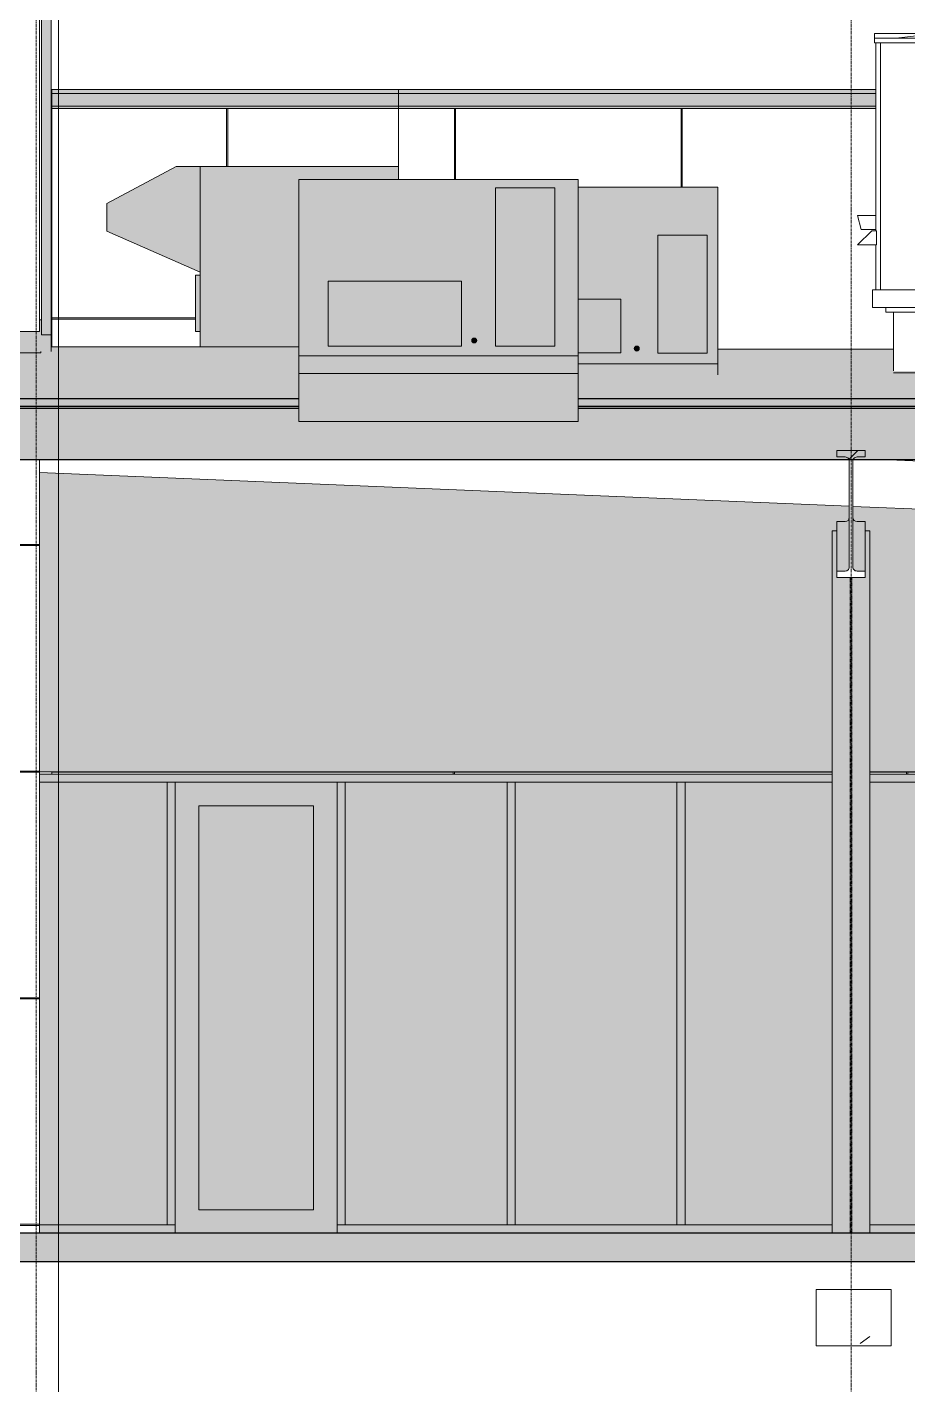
# Model space of a CAD drawing. Header units: inches. Extents: x -55396 to -733, y -290 to 853.
# Drawn here: x -19283.9 to -19096.4, y -32.3 to 256.8 of the extents above; entities that cross this region are included whole.
import ezdxf

# ---------------------------------------------------------------- set-up
doc = ezdxf.new("R2010")
doc.units = ezdxf.units.IN
doc.header["$MEASUREMENT"] = 0
for name, pattern in [('Grid Line 1_2_', [0.875, 0.5, -0.125, 0.125, -0.125]), ('Grid Line 1_2__2_', [0.875, 0.5, -0.125, 0.125, -0.125]), ('Hidden 1_8_', [0.1875, 0.125, -0.0625])]:
    doc.linetypes.add(name, pattern=pattern)
for name, color, linetype, lineweight in [('A-CLNG', 13, 'Continuous', 9), ('A-CLNG-PATT', 13, 'Continuous', 25), ('A-DOOR', 31, 'Continuous', 9), ('A-FLOR', 192, 'Continuous', 9), ('A-FLOR-LEVL', 51, 'Continuous', 9), ('A-GLAZ-CURT', 52, 'Continuous', 9), ('A-GLAZ-CWMG', 51, 'Continuous', 9), ('A-ROOF', 132, 'Continuous', 9), ('A-WALL', 113, 'Continuous', 9), ('A-WALL-PATT', 111, 'Continuous', 25), ('G-ANNO-SYMB', 111, 'Continuous', 9), ('I-WALL', 2, 'Continuous', 9), ('L-SITE-WALL', 31, 'Continuous', 9), ('M-EQPM', 50, 'Continuous', 9), ('S-BEAM', 12, 'Continuous', 9), ('S-COLS', 52, 'Continuous', 9), ('S-GRID', 1, 'Continuous', 9)]:
    doc.layers.add(name, color=color, linetype=linetype, lineweight=lineweight)

# ---------------------------------------------------------------- blocks, each defined once
blk = doc.blocks.new('Locker Rooms and Restrooms_rvt-2-Section 7')
at = {"layer": 'A-FLOR-LEVL', "linetype": 'Grid Line 1_2__2_'}
blk.add_line((20361.6, 0), (23227.37, 0), dxfattribs=at)
blk = doc.blocks.new('Struct_Xcel_Sports Complex_rvt-2-Section 7')
at = {"layer": 'A-FLOR'}
blk.add_hatch(color=254, dxfattribs=at).paths.add_polyline_path([(22414.26, -6), (22790.8, -6), (22790.8, 0), (20899.55, 0), (20899.55, -6), (22104.39, -6)], flags=0)
at = {"layer": 'S-BEAM'}
h = blk.add_hatch(dxfattribs=at)
h.set_pattern_fill('FP_18', color=256, style=0, pattern_type=2)
h.set_pattern_definition([(50, (22032.004, 107.706), (55.0854, -4.82), [5.76, -63.36]), (355, (22032.004, 107.706), (-10.6557, 57.7685), [4.608, -50.688]), (100.451, (22036.594, 107.305), (44.4295, 52.9487), [4.895, -53.848]), (46.184, (22032.004, 123.066), (81.9644, -12.712), [8.64, -95.04]), (96.636, (22038.834, 122.01), (71.781, 74.812), [7.343, -80.772]), (351.184, (22032, 123.07), (71.782, 74.812), [6.912, -76.032]), (21, (22039.684, 119.226), (45.842, -30.9215), [5.76, -63.36]), (326, (22039.684, 119.226), (18.687, 55.6915), [4.608, -50.688]), (71.451, (22043.504, 116.65), (64.529, 24.77), [4.895, -53.848]), (37.5, (22032.004, 107.706), (0.9339, 25.5668), [2.534, -47.539, 2.534, -48.922, -50.88]), (37.5, (22032.004, 107.706), (0.9339, 25.5668), [-101.53, 2.534, -48.346]), (7.5, (22032.004, 107.706), (20.204, 30.2913), [2.534, -26.803, 2.534, -46.387, -19.392]), (7.5, (22032.004, 107.706), (20.204, 30.2913), [-78.259, 2.534, -16.858]), (327.5, (22014.877, 107.706), (40.9978, -1.7324), [2.534, -16.666, 2.534, -57.37, -79.488]), (327.5, (22014.877, 107.706), (40.9978, -1.7324), [-79.104, 2.534, -76.954]), (317.5, (22007.197, 107.706), (44.7889, 7.6878), [2.534, -22.426, 2.534, -37.248, -56.448]), (317.5, (22007.197, 107.706), (44.7889, 7.6878), [-64.742, 2.534, -53.914])])
h.paths.add_polyline_path([(22551.61, -24), (22551.61, -12), (22535.61, -12), (22535.61, -24)], flags=0)
at = {"layer": 'A-FLOR', "color": 130, "lineweight": 25}
for p, q in [((22717.74, 0), (20899.55, 0)), ((20899.55, -6), (22790.8, -6))]:
    blk.add_line(p, q, dxfattribs=at)
at = {"layer": 'S-BEAM', "color": 170, "lineweight": 15}
for p, q in [((22551.61, -12), (22535.61, -12)), ((22535.61, -12), (22535.61, -24)), ((22551.61, -24), (22551.61, -12)), ((22535.61, -24), (22551.61, -24))]:
    blk.add_line(p, q, dxfattribs=at)
blk = doc.blocks.new('W-Wide Flange-Column - B4_E-1341558-Section 7')
at = {"layer": 'S-COLS', "linetype": 'Hidden 1_8_'}
for p, q in [((22542.9, 0), (22542.9, 139.61)), ((22543.21, 139.61), (22543.21, 0))]:
    blk.add_line(p, q, dxfattribs=at)
blk = doc.blocks.new('W-Wide Flange - 2_-3_ deep-1341557-Section 7')
at = {"layer": 'S-BEAM'}
h = blk.add_hatch(dxfattribs=at)
h.set_pattern_fill('FP_11', color=256, style=0, pattern_type=2)
h.set_pattern_definition([(45, (22032.004, 107.706), (-19.007, 19.007), []), (45, (22032.004, 136.506), (-19.007, 19.007), [])])
h.paths.add_polyline_path([(22540.05, 139.61), (22546.05, 139.61), (22546.05, 140.98), (22544.12, 141), (22543.76, 141.17), (22543.52, 141.48), (22543.43, 141.87), (22543.45, 164.58), (22543.62, 164.94), (22543.93, 165.19), (22544.32, 165.28), (22546.05, 165.28), (22546.05, 166.64), (22540.05, 166.64), (22540.05, 165.28), (22541.99, 165.25), (22542.34, 165.08), (22542.59, 164.77), (22542.68, 164.39), (22542.66, 141.67), (22542.48, 141.31), (22542.17, 141.06), (22541.79, 140.98), (22540.05, 140.98)], flags=0)
for points in [[(22540.14, 140.98), (22541.79, 141), (22541.79, 151.5), (22540.05, 151.5), (22540.05, 140.98)], [(22541.79, 140.98), (22542.23, 141.1), (22542.48, 141.31), (22542.66, 141.67), (22542.68, 141.87), (22542.65, 152.16), (22542.42, 151.76), (22541.99, 151.52), (22541.79, 151.5), (22541.79, 141)], [(22544.32, 140.98), (22544.32, 151.5), (22543.87, 151.62), (22543.55, 151.94), (22543.43, 152.39), (22543.46, 141.64), (22543.69, 141.24), (22543.93, 141.06), (22544.12, 141)], [(22544.32, 140.98), (22546.05, 141), (22546.05, 151.5), (22544.32, 151.5), (22544.32, 141)]]:
    blk.add_hatch(color=256, dxfattribs=at).paths.add_polyline_path(points, flags=0)
at = {"layer": 'S-BEAM', "lineweight": 15}
for p, q in [((22546.05, 166.64), (22540.05, 166.64)), ((22540.05, 166.64), (22540.05, 165.28)), ((22540.05, 165.28), (22541.79, 165.28)), ((22544.32, 165.28), (22546.05, 165.28)), ((22546.05, 165.28), (22546.05, 166.64)), ((22542.68, 164.39), (22542.68, 141.87)), ((22543.43, 141.87), (22543.43, 164.39)), ((22541.79, 140.98), (22540.05, 140.98)), ((22540.05, 140.98), (22540.05, 139.61)), ((22540.05, 139.61), (22546.05, 139.61)), ((22546.05, 140.98), (22544.32, 140.98)), ((22546.05, 139.61), (22546.05, 140.98))]:
    blk.add_line(p, q, dxfattribs=at)
at = {"layer": 'S-BEAM'}
for p, q in [((22540.05, 151.5), (22541.79, 151.5)), ((22540.05, 151.5), (22540.05, 140.98)), ((22544.32, 151.5), (22546.05, 151.5)), ((22546.05, 140.98), (22546.05, 151.5))]:
    blk.add_line(p, q, dxfattribs=at)
at = {"layer": 'S-BEAM', "lineweight": 15, "flags": 128}
for points in [[(22541.79, 165.28), (22541.99, 165.25), (22542.17, 165.19), (22542.34, 165.08), (22542.48, 164.94), (22542.59, 164.77), (22542.66, 164.58), (22542.68, 164.39)], [(22543.43, 164.39), (22543.45, 164.58), (22543.52, 164.77), (22543.62, 164.94), (22543.76, 165.08), (22543.93, 165.19), (22544.12, 165.25), (22544.32, 165.28)], [(22542.68, 141.87), (22542.66, 141.67), (22542.59, 141.48), (22542.48, 141.31), (22542.34, 141.17), (22542.17, 141.06), (22541.99, 141), (22541.79, 140.98)], [(22544.32, 140.98), (22544.12, 141), (22543.93, 141.06), (22543.76, 141.17), (22543.62, 141.31), (22543.52, 141.48), (22543.45, 141.67), (22543.43, 141.87)]]:
    blk.add_lwpolyline(points, dxfattribs=at)
at = {"layer": 'S-BEAM'}
for centre, start_param, end_param in [((22541.79, 152.39), 4.712389, 6.283185), ((22544.32, 152.39), 3.141593, 4.712389)]:
    blk.add_ellipse(centre, major_axis=(0.89, 0), ratio=0.999133, start_param=start_param, end_param=end_param, dxfattribs=at)
blk = doc.blocks.new('Rectangular Mullion - Profile_Polycarbonate_Upper and left-1189832-Section 7')
at = {"layer": 'A-GLAZ-CWMG'}
blk.add_hatch(color=256, dxfattribs=at).paths.add_polyline_path([(22370.68, 191.28), (22372.8, 191.28), (22372.8, 336.84), (22370.68, 336.84), (22370.68, 193.61)], flags=0)
for p, q in [((22370.68, 336.84), (22372.8, 336.84)), ((22370.68, 191.28), (22370.68, 336.84)), ((22372.8, 336.84), (22372.8, 191.28)), ((22372.8, 191.28), (22370.68, 191.28))]:
    blk.add_line(p, q, dxfattribs=at)
blk = doc.blocks.new('AHU-Rooftop-Carrier 48TC 15-28 ton - TC025-1347267-Section 7')
at = {"layer": 'M-EQPM'}
for p, q in [((22548.08, 255.45), (22548.08, 254.45)), ((22561.62, 255.45), (22548.08, 255.45)), ((22548.08, 254.45), (22548.08, 253.45)), ((22548.08, 254.45), (22552.62, 254.45)), ((22561.62, 255.45), (22552.62, 254.45)), ((22552.62, 254.45), (22576.62, 254.45)), ((22567.62, 255.58), (22561.62, 255.58)), ((22561.62, 255.58), (22561.62, 255.45)), ((22567.62, 255.45), (22561.62, 255.45)), ((22567.62, 255.45), (22567.62, 255.58)), ((22576.62, 254.45), (22567.62, 255.45)), ((22587.8, 255.45), (22567.62, 255.45)), ((22576.62, 254.45), (22578.8, 254.45)), ((22587.8, 255.45), (22578.8, 254.45)), ((22578.8, 254.45), (22602.8, 254.45)), ((22593.8, 255.58), (22587.8, 255.58)), ((22587.8, 255.58), (22587.8, 255.45)), ((22593.8, 255.45), (22587.8, 255.45)), ((22593.8, 255.45), (22593.8, 255.58)), ((22602.8, 254.45), (22593.8, 255.45)), ((22613.99, 255.45), (22593.8, 255.45)), ((22602.8, 254.45), (22604.99, 254.45)), ((22613.99, 255.45), (22604.99, 254.45)), ((22604.99, 254.45), (22628.99, 254.45)), ((22619.99, 255.58), (22613.99, 255.58)), ((22613.99, 255.58), (22613.99, 255.45)), ((22619.99, 255.45), (22613.99, 255.45)), ((22619.99, 255.45), (22619.99, 255.58)), ((22628.99, 254.45), (22619.99, 255.45)), ((22633.52, 255.45), (22619.99, 255.45)), ((22628.99, 254.45), (22633.52, 254.45)), ((22633.52, 254.45), (22633.52, 255.45)), ((22633.52, 253.45), (22633.52, 254.45)), ((22548.08, 253.45), (22548.33, 253.45)), ((22633.27, 253.45), (22548.33, 253.45)), ((22548.33, 253.45), (22548.33, 216.7)), ((22549.33, 253.45), (22549.33, 200.83)), ((22575.69, 253.45), (22575.69, 200.83)), ((22577.69, 253.45), (22577.69, 200.83)), ((22603.92, 253.45), (22603.92, 200.83)), ((22605.92, 253.45), (22605.92, 200.83)), ((22632.27, 253.45), (22632.27, 200.83)), ((22633.27, 218.58), (22633.27, 253.45)), ((22633.27, 253.45), (22633.52, 253.45)), ((22633.9, 244.08), (22633.27, 244.08)), ((22633.9, 218.58), (22633.9, 244.08)), ((22633.9, 218.58), (22633.27, 218.58)), ((22633.27, 218.58), (22633.27, 202.7)), ((22633.9, 202.7), (22633.9, 218.58)), ((22548.33, 216.7), (22544.46, 216.7)), ((22544.46, 216.7), (22545.21, 213.7)), ((22548.33, 213.7), (22548.33, 216.7)), ((22547.46, 213.45), (22544.46, 210.45)), ((22545.21, 213.7), (22548.33, 213.7)), ((22548.46, 213.45), (22547.46, 213.45)), ((22548.33, 213.7), (22548.33, 213.45)), ((22548.46, 210.45), (22548.46, 213.45)), ((22544.46, 210.45), (22548.46, 210.45)), ((22548.33, 210.45), (22548.33, 200.83)), ((22633.27, 202.7), (22633.9, 202.7)), ((22633.27, 200.83), (22633.27, 202.7)), ((22548.33, 200.83), (22547.62, 200.83)), ((22547.62, 200.83), (22547.62, 197.08)), ((22633.27, 200.83), (22548.33, 200.83)), ((22633.99, 200.83), (22633.27, 200.83)), ((22633.99, 197.08), (22633.99, 200.83)), ((22547.62, 197.08), (22633.99, 197.08)), ((22631.12, 197.08), (22550.49, 197.08)), ((22550.49, 197.08), (22550.49, 196.08)), ((22631.12, 196.08), (22631.12, 197.08)), ((22550.49, 196.08), (22552.12, 196.08)), ((22629.49, 196.08), (22552.12, 196.08)), ((22552.12, 196.08), (22552.12, 183.6)), ((22629.49, 183.6), (22629.49, 196.08)), ((22629.49, 196.08), (22631.12, 196.08)), ((22629.49, 183.2), (22552.12, 183.2))]:
    blk.add_line(p, q, dxfattribs=at)
blk = doc.blocks.new('Carrier_48TC_Standard_Efficiency_Gas_Heat_Electric_Cooling_Packaged_Rooftop_Unit_3_to_15_nominal_tons - 7_5 ton 48TC__08-873531-Section 7')
at = {"layer": 'M-EQPM'}
h = blk.add_hatch(color=256, dxfattribs=at)
h.paths.add_polyline_path([(22425.47, 183.08), (22484.97, 183.08), (22484.97, 224.33), (22425.47, 224.33), (22425.47, 193.61)], flags=0)
h.paths.add_polyline_path([(22467.34, 188.83), (22467.34, 222.58), (22479.97, 222.58), (22479.97, 188.83), (22472.36, 188.83)], flags=0)
h.paths.add_polyline_path([(22443.31, 188.83), (22431.72, 188.83), (22431.72, 202.71), (22460.09, 202.71), (22460.09, 188.83), (22452.99, 188.83)], flags=0)
h.paths.add_polyline_path([(22462.71, 189.58), (22462.39, 189.82), (22462.32, 190.08), (22462.71, 190.59), (22463.05, 190.54), (22463.3, 190.34), (22463.37, 190.08), (22463.3, 189.82), (22463.1, 189.63)], flags=0)
for points in [[(22472.36, 188.83), (22479.97, 188.83), (22479.97, 222.58), (22467.34, 222.58), (22467.34, 188.83)], [(22452.99, 188.83), (22460.09, 188.83), (22460.09, 202.71), (22431.72, 202.71), (22431.72, 188.83), (22443.31, 188.83)], [(22462.71, 189.58), (22463.1, 189.63), (22463.3, 189.82), (22463.37, 190.08), (22463.3, 190.34), (22462.98, 190.59), (22462.58, 190.54), (22462.32, 190.08), (22462.39, 189.82)], [(22452.99, 172.83), (22484.97, 172.83), (22484.97, 186.83), (22425.47, 186.83), (22425.47, 172.83), (22443.31, 172.83)]]:
    blk.add_hatch(color=256, dxfattribs=at).paths.add_polyline_path(points, flags=0)
for p, q in [((22425.47, 224.33), (22484.97, 224.33)), ((22425.47, 183.08), (22425.47, 224.33)), ((22484.97, 224.33), (22484.97, 183.08)), ((22479.97, 222.58), (22467.34, 222.58)), ((22467.34, 222.58), (22467.34, 188.83)), ((22479.97, 188.83), (22479.97, 222.58)), ((22460.09, 202.71), (22431.72, 202.71)), ((22431.72, 202.71), (22431.72, 188.83)), ((22460.09, 188.83), (22460.09, 202.71)), ((22431.72, 188.83), (22460.09, 188.83)), ((22467.34, 188.83), (22479.97, 188.83)), ((22425.47, 186.83), (22484.97, 186.83)), ((22425.47, 172.83), (22425.47, 186.83)), ((22484.97, 186.83), (22484.97, 172.83)), ((22484.97, 183.08), (22425.47, 183.08)), ((22484.97, 172.83), (22425.47, 172.83))]:
    blk.add_line(p, q, dxfattribs=at)
for start, end in [(0, 180), (180, 0)]:
    blk.add_arc((22462.84, 190.08), 0.523, start, end, dxfattribs=at)
blk = doc.blocks.new('Carrier_48TC_Standard_Efficiency_Gas_Heat_Electric_Cooling_Packaged_Rooftop_Unit_3_to_15_nominal_tons - 6 ton 48TC__07-1350223-Section 7')
at = {"layer": 'M-EQPM'}
h = blk.add_hatch(color=256, dxfattribs=at)
h.paths.add_polyline_path([(22484.97, 182.77), (22514.68, 182.77), (22514.68, 222.73), (22484.97, 222.73), (22484.97, 198.85), (22494.05, 198.85), (22494.05, 187.48), (22484.97, 187.48), (22484.97, 183.85)], flags=0)
h.paths.add_polyline_path([(22512.43, 187.35), (22501.93, 187.35), (22501.93, 212.48), (22512.43, 212.48), (22512.43, 193.61)], flags=0)
h.paths.add_polyline_path([(22497.29, 187.84), (22497.06, 187.98), (22496.92, 188.21), (22496.97, 188.61), (22497.29, 188.86), (22497.63, 188.8), (22497.88, 188.61), (22497.88, 188.15), (22497.69, 187.9)], flags=0)
for points in [[(22501.93, 187.35), (22512.43, 187.35), (22512.43, 212.48), (22501.93, 212.48), (22501.93, 193.61)], [(22486.89, 187.48), (22494.05, 187.48), (22494.05, 198.85), (22484.97, 198.85), (22484.97, 187.48)], [(22497.29, 187.84), (22497.69, 187.9), (22497.93, 188.21), (22497.88, 188.61), (22497.56, 188.86), (22497.17, 188.8), (22496.97, 188.61), (22496.92, 188.21), (22497.06, 187.98)], [(22514.68, 182.77), (22514.68, 185.1), (22484.97, 185.1), (22484.97, 182.77), (22491.73, 182.77)]]:
    blk.add_hatch(color=256, dxfattribs=at).paths.add_polyline_path(points, flags=0)
for p, q in [((22484.97, 222.73), (22514.68, 222.73)), ((22514.68, 222.73), (22514.68, 182.77)), ((22512.43, 212.48), (22501.93, 212.48)), ((22501.93, 212.48), (22501.93, 187.35)), ((22512.43, 187.35), (22512.43, 212.48)), ((22494.05, 198.85), (22484.97, 198.85)), ((22494.05, 187.48), (22494.05, 198.85)), ((22484.97, 187.48), (22494.05, 187.48)), ((22484.97, 185.1), (22514.68, 185.1)), ((22501.93, 187.35), (22512.43, 187.35)), ((22514.68, 185.1), (22514.68, 182.77))]:
    blk.add_line(p, q, dxfattribs=at)
for start, end in [(0, 180), (180, 360)]:
    blk.add_arc((22497.43, 188.35), 0.523, start, end, dxfattribs=at)
blk = doc.blocks.new('he3xrtf - 115 V Single Phase-880047-Section 7')
at = {"layer": 'M-EQPM'}
for points in [[(22404.5, 204.62), (22404.5, 227.1), (22399.38, 227.1), (22384.63, 219.24), (22384.63, 213.33)], [(22425.47, 188.72), (22425.47, 224.33), (22446.68, 224.33), (22446.68, 227.1), (22404.5, 227.1), (22404.5, 188.72), (22414.26, 188.72)], [(22404.5, 191.98), (22404.5, 203.98), (22403.5, 203.98), (22403.5, 191.98)]]:
    blk.add_hatch(color=256, dxfattribs=at).paths.add_polyline_path(points, flags=0)
at = {"layer": 'M-EQPM', "lineweight": 15}
for p, q in [((22399.38, 227.1), (22384.63, 219.24)), ((22404.5, 227.1), (22399.38, 227.1)), ((22404.5, 227.1), (22446.68, 227.1)), ((22404.5, 227.1), (22404.5, 188.72)), ((22384.63, 219.24), (22384.63, 213.33)), ((22384.63, 213.33), (22404.5, 204.62)), ((22403.5, 191.98), (22403.5, 203.98)), ((22403.5, 203.98), (22404.5, 203.98)), ((22404.5, 191.98), (22403.5, 191.98))]:
    blk.add_line(p, q, dxfattribs=at)
blk = doc.blocks.new('System Panel - Interior Glazing-1316223-Section 7')
at = {"layer": 'A-GLAZ-CURT'}
blk.add_hatch(color=256, dxfattribs=at).paths.add_polyline_path([(22397.43, 1.75), (22397.43, 96), (22370.3, 96), (22370.3, 1.75)], flags=0)
blk = doc.blocks.new('Rectangular Mullion - Interior 1_75_ x 4_5_-1316220-Section 7')
at = {"layer": 'A-GLAZ-CWMG'}
blk.add_hatch(color=256, dxfattribs=at).paths.add_polyline_path([(22399.18, 0), (22399.18, 1.75), (22370.3, 1.75), (22370.3, 0)], flags=0)
for q in [(22370.3, 1.75), (22399.18, 0)]:
    blk.add_line((22399.18, 1.75), q, dxfattribs=at)
blk = doc.blocks.new('System Panel - Interior Glazing-1220306-Section 7')
at = {"layer": 'A-GLAZ-CURT'}
blk.add_hatch(color=256, dxfattribs=at).paths.add_polyline_path([(22650.74, 1.75), (22650.74, 96), (22616.3, 96), (22616.3, 1.75)], flags=0)
blk = doc.blocks.new('Rectangular Mullion - Interior 1_75_ x 4_5_-1314717-Section 7')
at = {"layer": 'A-GLAZ-CWMG'}
blk.add_hatch(color=256, dxfattribs=at).paths.add_polyline_path([(22506.87, 0), (22539.05, 0), (22539.05, 1.75), (22506.87, 1.75)], flags=0)
blk.add_line((22539.05, 1.75), (22506.87, 1.75), dxfattribs=at)
blk = doc.blocks.new('Rectangular Mullion - Interior 1_75_ x 4_5_-V285-Section 7')
at = {"layer": 'A-GLAZ-CWMG'}
blk.add_hatch(color=256, dxfattribs=at).paths.add_polyline_path([(22579.24, 0), (22579.24, 1.75), (22547.05, 1.75), (22547.05, 0), (22569.19, 0)], flags=0)
blk.add_line((22579.24, 1.75), (22547.05, 1.75), dxfattribs=at)
blk = doc.blocks.new('Rectangular Mullion - Interior 1_75_ x 4_5_-1314719-Section 7')
at = {"layer": 'A-GLAZ-CWMG'}
blk.add_hatch(color=256, dxfattribs=at).paths.add_polyline_path([(22470.68, 96), (22506.87, 96), (22506.87, 97.75), (22470.68, 97.75)], flags=0)
for p, q in [((22506.87, 97.75), (22470.68, 97.75)), ((22470.68, 96), (22506.87, 96))]:
    blk.add_line(p, q, dxfattribs=at)
blk = doc.blocks.new('Rectangular Mullion - Interior 1_75_ x 4_5_-V287-Section 7')
at = {"layer": 'A-GLAZ-CWMG'}
blk.add_hatch(color=256, dxfattribs=at).paths.add_polyline_path([(22539.05, 96), (22539.05, 97.75), (22506.87, 97.75), (22506.87, 96)], flags=0)
for p, q in [((22539.05, 97.75), (22506.87, 97.75)), ((22506.87, 96), (22539.05, 96))]:
    blk.add_line(p, q, dxfattribs=at)
blk = doc.blocks.new('Rectangular Mullion - Interior 1_75_ x 4_5_-V288-Section 7')
at = {"layer": 'A-GLAZ-CWMG'}
blk.add_hatch(color=256, dxfattribs=at).paths.add_polyline_path([(22547.05, 96), (22579.24, 96), (22579.24, 97.75), (22547.05, 97.75)], flags=0)
for p, q in [((22579.24, 97.75), (22547.05, 97.75)), ((22547.05, 96), (22579.24, 96))]:
    blk.add_line(p, q, dxfattribs=at)
blk = doc.blocks.new('Rectangular Mullion - Interior 1_75_ x 4_5_-1314720-Section 7')
at = {"layer": 'A-GLAZ-CWMG'}
blk.add_hatch(color=256, dxfattribs=at).paths.add_polyline_path([(22580.12, 1.75), (22580.12, 96), (22578.37, 96), (22578.37, 1.75)], flags=0)
for p, q in [((22578.37, 96), (22580.12, 96)), ((22578.37, 96), (22578.37, 1.75)), ((22580.12, 1.75), (22580.12, 96)), ((22580.12, 1.75), (22578.37, 1.75))]:
    blk.add_line(p, q, dxfattribs=at)
blk = doc.blocks.new('Door_Single_Storefront - one-1315443-Section 7')
at = {"layer": 'A-DOOR'}
h = blk.add_hatch(color=256, dxfattribs=at)
h.paths.add_polyline_path([(22399.18, 0), (22433.62, 0), (22433.62, 96), (22399.18, 96), (22399.18, 1.75)], flags=0)
h.paths.add_polyline_path([(22414.26, 5), (22404.18, 5), (22404.18, 91), (22428.62, 91), (22428.62, 5)], flags=0)
blk.add_hatch(color=256, dxfattribs=at).paths.add_polyline_path([(22404.18, 5), (22428.62, 5), (22428.62, 91), (22404.18, 91), (22404.18, 29.44)], flags=0)
for p, q in [((22404.18, 5), (22404.18, 91)), ((22404.18, 91), (22428.62, 91)), ((22428.62, 91), (22428.62, 5)), ((22428.62, 5), (22404.18, 5))]:
    blk.add_line(p, q, dxfattribs=at)
blk = doc.blocks.new('Rectangular Mullion - Interior 1_75_ x 4_5_-1315442-Section 7')
at = {"layer": 'A-GLAZ-CWMG'}
blk.add_hatch(color=256, dxfattribs=at).paths.add_polyline_path([(22470.68, 0), (22470.68, 1.75), (22433.62, 1.75), (22433.62, 0)], flags=0)
for p in [(22433.62, 0), (22470.68, 1.75)]:
    blk.add_line(p, (22433.62, 1.75), dxfattribs=at)
blk = doc.blocks.new('Rectangular Mullion - Interior 1_75_ x 4_5_-V286-Section 7')
at = {"layer": 'A-GLAZ-CWMG'}
blk.add_hatch(color=256, dxfattribs=at).paths.add_polyline_path([(22615.43, 0), (22615.43, 1.75), (22579.24, 1.75), (22579.24, 0)], flags=0)
blk.add_line((22615.43, 1.75), (22579.24, 1.75), dxfattribs=at)
blk = doc.blocks.new('Rectangular Mullion - Interior 1_75_ x 4_5_-1316222-Section 7')
at = {"layer": 'A-GLAZ-CWMG'}
blk.add_hatch(color=256, dxfattribs=at).paths.add_polyline_path([(22398.3, 96), (22398.3, 97.75), (22370.3, 97.75), (22370.3, 96)], flags=0)
for p, q in [((22398.3, 97.75), (22370.3, 97.75)), ((22370.3, 96), (22398.3, 96))]:
    blk.add_line(p, q, dxfattribs=at)

msp = doc.modelspace()

# ---------------------------------------------------------------- hatches: boundary and pattern name
at = {"layer": 'A-CLNG-PATT', "lineweight": 9}
h = msp.add_hatch(dxfattribs=at)
h.set_pattern_fill('FP_14', color=256, style=0, pattern_type=2)
h.set_pattern_definition([(161.57, (22032.964, 108.666), (-7.6802237, -0.0009796), [0, -54.643, 6.067, 0]), (18.43, (22031.044, 108.666), (-7.6802237, 0.0009796), [0, -54.643, 6.067, 0]), (108.43, (22032.964, 108.666), (3.83829529, -19.20136532), [18.211, -42.499]), (71.57, (22031.044, 108.666), (3.83829529, 19.20136532), [18.211, -42.499])])
h.paths.add_polyline_path([(-19702.1, 164.76), (-18865, 164.76), (-18865, 176.02), (-19166.58, 176.02), (-19166.58, 172.83), (-19226.08, 172.83), (-19226.08, 176.02), (-20751.25, 176.02), (-20751.25, 164.76), (-19779.56, 164.76)], flags=0)
at = {"layer": 'A-ROOF', "lineweight": 5}
h = msp.add_hatch(color=256, dxfattribs=at)
h.paths.add_polyline_path([(-20762.5, 177.65), (-19226.08, 177.65), (-19226.08, 188.72), (-19278.75, 188.71), (-19278.75, 187.71), (-19281, 187.71), (-19281, 187.44), (-19299.55, 187.44), (-19299.57, 178.05), (-19300.63, 178), (-19303.45, 178.05), (-19303.48, 183.73), (-19303.95, 183.34), (-19304.02, 183.42), (-19304.02, 187.21), (-19310.73, 187.21), (-19310.8, 183.34), (-19311.37, 183.82), (-19311.37, 177.77), (-19313.37, 177.77), (-19313.37, 187.44), (-20529.75, 187.45), (-20529.75, 188), (-20762.5, 188), (-20762.5, 178.96)], flags=0)
h.paths.add_polyline_path([(-18865, 177.65), (-18865, 188.22), (-18917.69, 188.22), (-18917.69, 183.08), (-18981.06, 183.08), (-18981.06, 188.22), (-18994.31, 188.22), (-18994.31, 177.65), (-18888.69, 177.65)], flags=0)
h.paths.add_polyline_path([(-18999.06, 177.65), (-18999.06, 188.22), (-19022.06, 188.22), (-19022.06, 183.6), (-19099.44, 183.6), (-19099.44, 188.22), (-19136.87, 188.22), (-19136.87, 182.77), (-19166.58, 182.77), (-19166.58, 177.65), (-19004.89, 177.65)], flags=0)
h.paths.add_polyline_path([(-19311.37, 187.14), (-19311.26, 187.14), (-19311.35, 187.22), (-19311.37, 187.14)], flags=0)
at = {"layer": 'A-ROOF'}
h = msp.add_hatch(color=256, dxfattribs=at)
h.paths.add_polyline_path([(-18865, 175.65), (-18865, 177.65), (-19166.58, 177.65), (-19166.58, 175.65), (-18888.69, 175.65)], flags=0)
h.paths.add_polyline_path([(-20762.5, 175.65), (-19226.08, 175.65), (-19226.08, 177.65), (-20762.5, 177.65)], flags=0)
at = {"layer": 'A-WALL', "lineweight": 5}
for points in [[(-19276.02, 242.69), (-19204.87, 242.69), (-19204.87, 243.5), (-19278.62, 243.5), (-19278.62, 242.69)], [(-19204.87, 240), (-19204.87, 242.69), (-19278.62, 242.69), (-19278.62, 240), (-19237.29, 240)], [(-19278.62, 239.5), (-19204.87, 239.5), (-19204.87, 240), (-19278.62, 240)]]:
    msp.add_hatch(color=256, dxfattribs=at).paths.add_polyline_path(points, flags=0)
h = msp.add_hatch(color=256, dxfattribs=at)
h.paths.add_polyline_path([(-18888.69, 242.69), (-18867.37, 242.69), (-18852, 243.5), (-18917.69, 243.5), (-18917.69, 242.69)], flags=0)
h.paths.add_polyline_path([(-19103.22, 242.69), (-19103.22, 243.5), (-19204.87, 243.5), (-19204.87, 242.69)], flags=0)
h.paths.add_polyline_path([(-19017.65, 242.69), (-18981.06, 242.69), (-18981.06, 243.5), (-19017.65, 243.5)], flags=0)
h = msp.add_hatch(color=256, dxfattribs=at)
h.paths.add_polyline_path([(-18917.69, 240), (-18867.44, 240), (-18867.44, 242.69), (-18917.69, 242.69)], flags=0)
h.paths.add_polyline_path([(-19017.65, 240), (-18981.06, 240), (-18981.06, 242.69), (-19017.65, 242.69)], flags=0)
h.paths.add_polyline_path([(-19103.22, 240), (-19103.22, 242.69), (-19204.87, 242.69), (-19204.87, 240)], flags=0)
h = msp.add_hatch(color=256, dxfattribs=at)
h.paths.add_polyline_path([(-19204.87, 239.5), (-19103.22, 239.5), (-19103.22, 240), (-19204.87, 240)], flags=0)
h.paths.add_polyline_path([(-19017.65, 239.5), (-18981.06, 239.5), (-18981.06, 240), (-19017.65, 240)], flags=0)
h.paths.add_polyline_path([(-18917.69, 239.5), (-18867.89, 239.54), (-18867.44, 240), (-18917.69, 240)], flags=0)
h = msp.add_hatch(color=256, dxfattribs=at)
h.paths.add_polyline_path([(-18867.89, 239.46), (-18867.94, 239.5), (-18867.94, 239.46)], flags=0)
h.paths.add_polyline_path([(-19103.22, 239.46), (-19103.22, 239.5), (-19204.87, 239.46)], flags=0)
at = {"layer": 'A-WALL-PATT', "lineweight": 9}
h = msp.add_hatch(dxfattribs=at)
h.set_pattern_fill('FP_19', color=256, style=0, pattern_type=2)
h.set_pattern_definition([(90, (22306.069, 0), (-8, 5e-16), [])])
h.paths.add_polyline_path([(-19301.63, 241.11), (-19301.8, 241.19), (-19301.65, 241.2)], flags=0)
h.paths.add_polyline_path([(-20529.75, 192), (-19313.37, 192), (-19313.37, 241.75), (-19311.37, 241.75), (-19311.32, 193.37), (-19311.19, 193.43), (-19303.45, 193.41), (-19303.45, 240.83), (-19302.15, 240.83), (-19302.15, 241.11), (-19301.63, 241.11), (-19301.63, 240.83), (-19299.55, 240.83), (-19299.55, 192), (-19281.25, 192), (-19281.25, 346.57), (-20266.37, 387.62), (-20266.37, 238.94), (-20529.75, 238.94), (-20529.75, 193.61)], flags=0)
h.paths.add_polyline_path([(-19309.05, 237.31), (-19309.56, 237.4), (-19310.04, 237.85), (-19310.04, 241.11), (-19309.52, 241.11), (-19309.46, 237.8), (-19308.98, 237.4)], flags=0)
h.paths.add_polyline_path([(-19314.83, 239.46), (-19314.83, 239.54), (-19314.37, 240), (-19314.31, 243.5), (-19298.87, 242.63), (-19298.85, 239.97), (-19298.94, 240), (-19298.94, 242.63), (-19314.31, 243.43), (-19314.37, 239.91), (-19314.76, 239.53)], flags=0)
h.paths.add_polyline_path([(-19309.85, 241.19), (-19309.85, 241.3), (-19302.23, 241.3), (-19302.28, 241.19), (-19309.52, 241.19)], flags=0)
h = msp.add_hatch(dxfattribs=at)
h.set_pattern_fill('FP_17', color=256, style=0, pattern_type=2)
h.set_pattern_definition([(0, (22446.93, 146.5), (-193, 193), [48, -145]), (90, (22446.93, 146.5), (-193, 1e-14), [96.25, -96.75]), (180, (22494.93, 242.75), (-193, 193), [48, -145]), (90, (22494.93, 146.5), (-193, 1e-14), [96.25, -96.75]), (180, (22494.93, 243), (-193, 193), [48, -145]), (90, (22494.93, 243), (-193, 1e-14), [96.25, -96.75]), (0, (22446.93, 339.25), (-193, 193), [48, -145]), (90, (22446.93, 243), (-193, 1e-14), [96.25, -96.75]), (0, (22495.18, 194.5), (-193, 193), [48, -145]), (90, (22495.18, 146.25), (-193, 1e-14), [48.25, -144.75]), (90, (22543.18, 146.25), (-193, 1e-14), [48.25, -144.75]), (0, (22495.18, 291), (-193, 193), [48, -145]), (90, (22495.18, 194.75), (-193, 1e-14), [96.25, -96.75]), (180, (22543.18, 194.75), (-193, 193), [48, -145]), (90, (22543.18, 194.75), (-193, 1e-14), [96.25, -96.75]), (90, (22495.18, 291.25), (-193, 1e-14), [48, -145]), (180, (22543.18, 291.25), (-193, 193), [48, -145]), (90, (22543.18, 291.25), (-193, 1e-14), [48, -145]), (0, (22543.43, 146.5), (-193, 193), [48, -145]), (90, (22543.43, 146.5), (-193, 1e-14), [96.25, -96.75]), (180, (22591.43, 242.75), (-193, 193), [48, -145]), (90, (22591.43, 146.5), (-193, 1e-14), [96.25, -96.75]), (180, (22591.43, 243), (-193, 193), [48, -145]), (90, (22591.43, 243), (-193, 1e-14), [96.25, -96.75]), (180, (22591.43, 339.25), (-193, 193), [48, -145]), (90, (22543.43, 243), (-193, 1e-14), [96.25, -96.75]), (0, (22591.68, 194.5), (-193, 193), [48, -145]), (90, (22591.68, 146.25), (-193, 1e-14), [48.25, -144.75]), (90, (22639.68, 146.25), (-193, 1e-14), [48.25, -144.75]), (0, (22591.68, 291), (-193, 193), [48, -145]), (90, (22591.68, 194.75), (-193, 1e-14), [96.25, -96.75]), (180, (22639.68, 194.75), (-193, 193), [48, -145]), (90, (22639.68, 194.75), (-193, 1e-14), [96.25, -96.75]), (90, (22591.68, 291.25), (-193, 1e-14), [48, -145]), (180, (22639.68, 291.25), (-193, 193), [48, -145]), (90, (22639.68, 291.25), (-193, 1e-14), [48, -145])])
h.paths.add_polyline_path([(-18872.25, 155.17), (-18872.25, 161.88), (-18871.25, 161.88), (-18871.25, 163.51), (-18869.28, 163.54), (-18868.88, 163.77), (-18868.65, 164.17), (-18868.65, 164.61), (-18868.71, 164.76), (-18994.31, 164.76), (-18994.31, 160.26), (-18888.69, 155.86)], flags=0)
h.paths.add_polyline_path([(-18999.06, 160.46), (-18999.06, 164.76), (-19102.21, 164.76), (-19004.89, 160.7)], flags=0)
h.paths.add_polyline_path([(-18865.25, 161.88), (-18865, 161.88), (-18865, 164.76), (-18867.79, 164.76), (-18867.86, 164.32), (-18867.75, 163.95), (-18867.43, 163.63), (-18866.98, 163.51), (-18865.25, 163.51)], flags=0)
h.paths.add_polyline_path([(-18865, 188.22), (-18865, 241.75), (-18867.37, 241.75), (-18867.44, 239.91), (-18867.98, 239.46), (-18917.69, 239.46), (-18917.69, 188.22), (-18888.69, 188.22)], flags=0)
h.paths.add_polyline_path([(-18994.31, 188.22), (-18981.06, 188.22), (-18981.06, 239.46), (-19017.65, 239.46), (-19017.65, 202.7), (-19018.28, 202.7), (-19018.28, 200.83), (-19017.56, 200.83), (-19017.56, 197.08), (-19020.44, 197.08), (-19020.44, 196.08), (-19022.06, 196.08), (-19022.06, 188.22), (-18999.06, 188.22), (-18999.06, 217), (-18994.31, 217), (-18994.31, 193.61)], flags=0)
h.paths.add_polyline_path([(-19099.44, 188.22), (-19099.44, 196.08), (-19101.06, 196.08), (-19101.06, 197.08), (-19103.94, 197.08), (-19103.94, 200.83), (-19103.22, 200.83), (-19103.22, 210.45), (-19107.09, 210.45), (-19104.09, 213.45), (-19103.22, 213.45), (-19103.22, 213.7), (-19106.34, 213.7), (-19107.09, 216.7), (-19103.22, 216.7), (-19103.22, 239.46), (-19204.87, 239.46), (-19204.87, 224.33), (-19166.58, 224.33), (-19166.58, 222.73), (-19136.87, 222.73), (-19136.87, 188.22), (-19121.09, 188.22)], flags=0)
h = msp.add_hatch(dxfattribs=at)
h.set_pattern_fill('FP_16', color=256, style=0, pattern_type=2)
h.set_pattern_definition([(90, (22639.43, -191.25), (-193, -193), [48, -145]), (180, (22639.43, -191.25), (-2e-14, -193), [96.25, -96.75]), (270, (22543.18, -143.25), (-193, -193), [48, -145]), (180, (22639.43, -143.25), (-2e-14, -193), [96.25, -96.75]), (270, (22542.93, -143.25), (-193, -193), [48, -145]), (180, (22542.93, -143.25), (-2e-14, -193), [96.25, -96.75]), (90, (22446.68, -191.25), (-193, -193), [48, -145]), (180, (22542.93, -191.25), (-2e-14, -193), [96.25, -96.75]), (90, (22591.43, -143), (-193, -193), [48, -145]), (180, (22639.68, -143), (-2e-14, -193), [48.25, -144.75]), (180, (22639.68, -95), (-2e-14, -193), [48.25, -144.75]), (90, (22494.93, -143), (-193, -193), [48, -145]), (180, (22591.18, -143), (-2e-14, -193), [96.25, -96.75]), (270, (22591.18, -95), (-193, -193), [48, -145]), (180, (22591.18, -95), (-2e-14, -193), [96.25, -96.75]), (180, (22494.68, -143), (-2e-14, -193), [48, -145]), (270, (22494.68, -95), (-193, -193), [48, -145]), (180, (22494.68, -95), (-2e-14, -193), [48, -145]), (90, (22639.43, -94.75), (-193, -193), [48, -145]), (180, (22639.43, -94.75), (-2e-14, -193), [96.25, -96.75]), (270, (22543.18, -46.75), (-193, -193), [48, -145]), (180, (22639.43, -46.75), (-2e-14, -193), [96.25, -96.75]), (270, (22542.93, -46.75), (-193, -193), [48, -145]), (180, (22542.93, -46.75), (-2e-14, -193), [96.25, -96.75]), (270, (22446.68, -46.75), (-193, -193), [48, -145]), (180, (22542.93, -94.75), (-2e-14, -193), [96.25, -96.75]), (90, (22591.43, -46.5), (-193, -193), [48, -145]), (180, (22639.68, -46.5), (-2e-14, -193), [48.25, -144.75]), (180, (22639.68, 1.5), (-2e-14, -193), [48.25, -144.75]), (90, (22494.93, -46.5), (-193, -193), [48, -145]), (180, (22591.18, -46.5), (-2e-14, -193), [96.25, -96.75]), (270, (22591.18, 1.5), (-193, -193), [48, -145]), (180, (22591.18, 1.5), (-2e-14, -193), [96.25, -96.75]), (180, (22494.68, -46.5), (-2e-14, -193), [48, -145]), (270, (22494.68, 1.5), (-193, -193), [48, -145]), (180, (22494.68, 1.5), (-2e-14, -193), [48, -145])])
h.paths.add_polyline_path([(-18999.94, 96), (-18999.06, 96), (-18999.06, 98.25), (-19104.5, 98.25), (-19104.5, 97.75), (-18999.94, 97.75)], flags=0)
h.paths.add_polyline_path([(-19278.62, 97.75), (-19112.5, 97.75), (-19112.5, 98.25), (-19278.62, 98.25)], flags=0)
h.paths.add_polyline_path([(-19278.62, 188.72), (-19247.05, 188.72), (-19247.05, 191.98), (-19248.05, 191.98), (-19248.05, 203.98), (-19247.05, 203.98), (-19247.05, 204.62), (-19266.92, 213.33), (-19266.92, 219.24), (-19252.17, 227.1), (-19204.87, 227.1), (-19204.87, 239.46), (-19278.62, 239.46), (-19278.62, 193.61)], flags=0)
h = msp.add_hatch(dxfattribs=at)
h.set_pattern_fill('FP_12', color=256, style=0, pattern_type=2)
h.set_pattern_definition([(90, (21867.43, 532.5), (-193, -193), [48, -145]), (180, (21867.43, 532.5), (-2e-14, -193), [96.25, -96.75]), (270, (21771.18, 580.5), (-193, -193), [48, -145]), (180, (21867.43, 580.5), (-2e-14, -193), [96.25, -96.75]), (270, (21770.93, 580.5), (-193, -193), [48, -145]), (180, (21770.93, 580.5), (-2e-14, -193), [96.25, -96.75]), (90, (21674.68, 532.5), (-193, -193), [48, -145]), (180, (21770.93, 532.5), (-2e-14, -193), [96.25, -96.75]), (90, (21819.43, 580.75), (-193, -193), [48, -145]), (180, (21867.68, 580.75), (-2e-14, -193), [48.25, -144.75]), (180, (21867.68, 628.75), (-2e-14, -193), [48.25, -144.75]), (90, (21722.93, 580.75), (-193, -193), [48, -145]), (180, (21819.18, 580.75), (-2e-14, -193), [96.25, -96.75]), (270, (21819.18, 628.75), (-193, -193), [48, -145]), (180, (21819.18, 628.75), (-2e-14, -193), [96.25, -96.75]), (180, (21722.68, 580.75), (-2e-14, -193), [48, -145]), (270, (21722.68, 628.75), (-193, -193), [48, -145]), (180, (21722.68, 628.75), (-2e-14, -193), [48, -145]), (90, (21867.43, 629), (-193, -193), [48, -145]), (180, (21867.43, 629), (-2e-14, -193), [96.25, -96.75]), (270, (21771.18, 677), (-193, -193), [48, -145]), (180, (21867.43, 677), (-2e-14, -193), [96.25, -96.75]), (270, (21770.93, 677), (-193, -193), [48, -145]), (180, (21770.93, 677), (-2e-14, -193), [96.25, -96.75]), (270, (21674.68, 677), (-193, -193), [48, -145]), (180, (21770.93, 629), (-2e-14, -193), [96.25, -96.75]), (90, (21819.43, 677.25), (-193, -193), [48, -145]), (180, (21867.68, 677.25), (-2e-14, -193), [48.25, -144.75]), (180, (21867.68, 725.25), (-2e-14, -193), [48.25, -144.75]), (90, (21722.93, 677.25), (-193, -193), [48, -145]), (180, (21819.18, 677.25), (-2e-14, -193), [96.25, -96.75]), (270, (21819.18, 725.25), (-193, -193), [48, -145]), (180, (21819.18, 725.25), (-2e-14, -193), [96.25, -96.75]), (180, (21722.68, 677.25), (-2e-14, -193), [48, -145]), (270, (21722.68, 725.25), (-193, -193), [48, -145]), (180, (21722.68, 725.25), (-2e-14, -193), [48, -145])])
h.paths.add_polyline_path([(-19292.75, 0), (-19281.25, 0), (-19281.25, 164.76), (-19292.75, 164.76), (-19292.75, 76.43)], flags=0)
at = {"layer": 'I-WALL'}
h = msp.add_hatch(color=256, dxfattribs=at)
h.paths.add_polyline_path([(-18872.75, 0), (-18872.75, 144.93), (-18994.31, 150), (-18994.31, 87), (-18993.31, 87), (-18993.31, 0), (-18933.81, 0), (-18933.81, 2), (-18934.31, 2), (-18934.31, 22), (-18933.81, 22), (-18933.81, 24), (-18934.31, 24), (-18934.31, 44), (-18933.81, 44), (-18933.81, 46), (-18934.31, 46), (-18934.31, 66), (-18933.81, 66), (-18933.81, 68), (-18934.31, 68), (-18934.31, 88), (-18933.81, 88), (-18933.81, 90), (-18910.31, 90), (-18910.31, 0), (-18888.69, 0)], flags=0)
h.paths.add_polyline_path([(-18999.06, 98.25), (-18999.06, 150.19), (-19108.12, 154.74), (-19108.09, 152.16), (-19107.86, 151.76), (-19107.43, 151.52), (-19107.23, 151.5), (-19105.5, 151.5), (-19105.5, 149.55), (-19104.5, 149.55), (-19104.5, 98.25), (-19082.36, 98.25)], flags=0)
h.paths.add_polyline_path([(-19281.25, 98.25), (-19112.5, 98.25), (-19112.5, 149.55), (-19111.5, 149.55), (-19111.5, 151.5), (-19109.53, 151.53), (-19109.13, 151.76), (-19108.9, 152.16), (-19108.87, 152.39), (-19108.87, 154.77), (-19281.25, 161.95), (-19281.25, 115.49)], flags=0)
at = {"layer": 'L-SITE-WALL', "lineweight": 5}
msp.add_hatch(color=256, dxfattribs=at).paths.add_polyline_path([(-19281, 187.44), (-19281, 187.71), (-19278.75, 187.71), (-19278.81, 191.28), (-19280.87, 191.28), (-19280.87, 194.5), (-19281.25, 194.5), (-19281.25, 192), (-19292.75, 192), (-19292.75, 187.44), (-19281.25, 187.44)], flags=0)
at = {"layer": 'S-COLS', "lineweight": 5}
msp.add_hatch(color=256, dxfattribs=at).paths.add_polyline_path([(-19104.5, 0), (-19104.5, 149.55), (-19105.5, 149.55), (-19105.5, 139.61), (-19111.5, 139.61), (-19111.5, 149.55), (-19112.5, 149.55), (-19112.5, 0)], flags=0)

# ---------------------------------------------------------------- linework, layer by layer
at = {"layer": 'A-CLNG', "lineweight": 25}
for p, q in [((-19226.08, 176.02), (-20751.25, 176.02)), ((-18865, 176.02), (-19166.58, 176.02)), ((-20751.25, 164.76), (-18865, 164.76))]:
    msp.add_line(p, q, dxfattribs=at)
at = {"layer": 'A-CLNG'}
for p, q in [((-19108.87, 154.77), (-19281.25, 161.95)), ((-18999.06, 150.19), (-19108.12, 154.74))]:
    msp.add_line(p, q, dxfattribs=at)
at = {"layer": 'A-FLOR-LEVL', "linetype": 'Grid Line 1_2_'}
msp.add_line((-21289.95, 0), (-18424.18, 0), dxfattribs=at)
at = {"layer": 'A-ROOF'}
for p, q in [((-19226.08, 188.72), (-19278.75, 188.72)), ((-19099.44, 188.22), (-19136.87, 188.22)), ((-19299.55, 187.44), (-19281, 187.44)), ((-19281, 187.71), (-19281, 187.44))]:
    msp.add_line(p, q, dxfattribs=at)
at = {"layer": 'A-ROOF', "lineweight": 25}
for p, q in [((-19226.08, 177.65), (-20762.5, 177.65)), ((-18865, 177.65), (-19166.58, 177.65)), ((-20122.12, 175.65), (-19226.08, 175.65)), ((-19166.58, 175.65), (-18865, 175.65))]:
    msp.add_line(p, q, dxfattribs=at)
at = {"layer": 'A-WALL'}
for p, q in [((-19103.22, 243.5), (-19278.62, 243.5)), ((-19278.62, 239.46), (-19278.62, 243.5)), ((-19204.87, 239.46), (-19204.87, 243.5)), ((-19103.22, 242.69), (-19278.62, 242.69)), ((-19103.22, 240), (-19278.62, 240)), ((-19103.22, 239.5), (-19278.62, 239.5)), ((-19103.22, 239.46), (-19278.62, 239.46))]:
    msp.add_line(p, q, dxfattribs=at)
at = {"layer": 'G-ANNO-SYMB'}
msp.add_line((-19277.19, 545.16), (-19277.19, -79.66), dxfattribs=at)
at = {"layer": 'I-WALL'}
for p, q in [((-19281.25, 98.25), (-19112.5, 98.25)), ((-19104.5, 98.25), (-18999.06, 98.25))]:
    msp.add_line(p, q, dxfattribs=at)
at = {"layer": 'L-SITE-WALL'}
for p, q in [((-19281.25, 192), (-19281.25, 346.57)), ((-19278.62, 239.46), (-19278.62, 188.7)), ((-19204.87, 239.46), (-19204.87, 224.33)), ((-19280.87, 194.5), (-19281.25, 194.5)), ((-19299.55, 192), (-19281.25, 192)), ((-19278.75, 191.28), (-19278.75, 187.71)), ((-19281.25, 164.76), (-19281.25, 0)), ((-19102.21, 164.76), (-18999.06, 160.46)), ((-19278.62, 98.25), (-19278.62, 97.75))]:
    msp.add_line(p, q, dxfattribs=at)
at = {"layer": 'S-COLS'}
for p, q in [((-19112.5, 149.55), (-19112.5, 0)), ((-19111.5, 149.55), (-19112.5, 149.55)), ((-19104.5, 149.55), (-19105.5, 149.55)), ((-19104.5, 149.55), (-19104.5, 0))]:
    msp.add_line(p, q, dxfattribs=at)
at = {"layer": 'S-GRID', "linetype": 'Grid Line 1_2_'}
for p, q in [((-19282, -273.16), (-19282, 738.66)), ((-19108.5, -273.16), (-19108.5, 738.66)), ((-19108.5, -273.16), (-19108.5, 738.66))]:
    msp.add_line(p, q, dxfattribs=at)

# ---------------------------------------------------------------- block references
at = {"layer": 'A-DOOR'}
msp.add_blockref('Door_Single_Storefront - one-1315443-Section 7', (-41651.55, 0), dxfattribs=at)
at = {"layer": 'A-GLAZ-CURT'}
for name, p in [('System Panel - Interior Glazing-1316223-Section 7', (-41651.55, 0)), ('System Panel - Interior Glazing-1220306-Section 7', (-41832.49, 0)), ('System Panel - Interior Glazing-1220306-Section 7', (-41796.3, 0)), ('System Panel - Interior Glazing-1220306-Section 7', (-41760.11, 0)), ('System Panel - Interior Glazing-1220306-Section 7', (-41723.93, 0))]:
    msp.add_blockref(name, p, dxfattribs=at)
at = {"layer": 'A-GLAZ-CWMG'}
for name, p in [('Rectangular Mullion - Profile_Polycarbonate_Upper and left-1189832-Section 7', (-41651.55, 0)), ('Rectangular Mullion - Interior 1_75_ x 4_5_-1316222-Section 7', (-41651.55, 0)), ('Rectangular Mullion - Interior 1_75_ x 4_5_-1314720-Section 7', (-41832.49, 0)), ('Rectangular Mullion - Interior 1_75_ x 4_5_-1314719-Section 7', (-41723.93, 0)), ('Rectangular Mullion - Interior 1_75_ x 4_5_-1314720-Section 7', (-41796.3, 0)), ('Rectangular Mullion - Interior 1_75_ x 4_5_-1314719-Section 7', (-41687.74, 0)), ('Rectangular Mullion - Interior 1_75_ x 4_5_-1314720-Section 7', (-41760.11, 0)), ('Rectangular Mullion - Interior 1_75_ x 4_5_-1314719-Section 7', (-41651.55, 0)), ('Rectangular Mullion - Interior 1_75_ x 4_5_-1314720-Section 7', (-41723.93, 0)), ('Rectangular Mullion - Interior 1_75_ x 4_5_-V287-Section 7', (-41651.55, 0)), ('Rectangular Mullion - Interior 1_75_ x 4_5_-V288-Section 7', (-41651.55, 0)), ('Rectangular Mullion - Interior 1_75_ x 4_5_-1316220-Section 7', (-41651.55, 0)), ('Rectangular Mullion - Interior 1_75_ x 4_5_-1315442-Section 7', (-41651.55, 0)), ('Rectangular Mullion - Interior 1_75_ x 4_5_-V286-Section 7', (-41760.11, 0)), ('Rectangular Mullion - Interior 1_75_ x 4_5_-1314717-Section 7', (-41651.55, 0)), ('Rectangular Mullion - Interior 1_75_ x 4_5_-V285-Section 7', (-41651.55, 0))]:
    msp.add_blockref(name, p, dxfattribs=at)
at = {"layer": 'M-EQPM'}
for name in ['AHU-Rooftop-Carrier 48TC 15-28 ton - TC025-1347267-Section 7', 'he3xrtf - 115 V Single Phase-880047-Section 7', 'Carrier_48TC_Standard_Efficiency_Gas_Heat_Electric_Cooling_Packaged_Rooftop_Unit_3_to_15_nominal_tons - 7_5 ton 48TC__08-873531-Section 7', 'Carrier_48TC_Standard_Efficiency_Gas_Heat_Electric_Cooling_Packaged_Rooftop_Unit_3_to_15_nominal_tons - 6 ton 48TC__07-1350223-Section 7']:
    msp.add_blockref(name, (-41651.55, 0), dxfattribs=at)
at = {"layer": 'S-BEAM'}
msp.add_blockref('W-Wide Flange - 2_-3_ deep-1341557-Section 7', (-41651.55, 0), dxfattribs=at)
at = {"layer": 'S-COLS', "linetype": 'Hidden 1_8_'}
msp.add_blockref('W-Wide Flange-Column - B4_E-1341558-Section 7', (-41651.55, 0), dxfattribs=at)

# ---------------------------------------------------------------- next in the draw order: block references
at = {"color": 170, "lineweight": 5}
msp.add_blockref('Locker Rooms and Restrooms_rvt-2-Section 7', (-41651.55, 0), dxfattribs=at)

# ---------------------------------------------------------------- next in the draw order: block references
msp.add_blockref('Struct_Xcel_Sports Complex_rvt-2-Section 7', (-41651.55, 0), dxfattribs=at)

doc.saveas('drawing.dxf')
